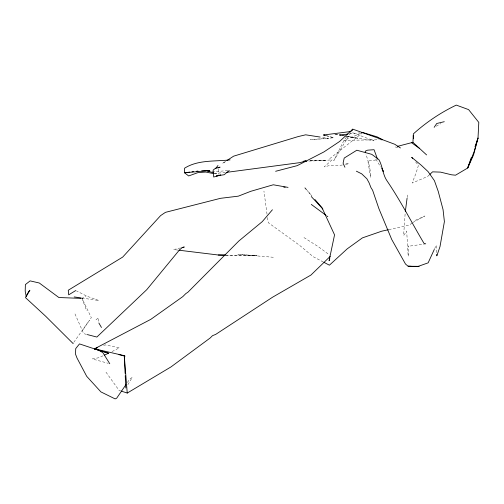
<?xml version="1.0" encoding="UTF-8"?>
<svg xmlns="http://www.w3.org/2000/svg" width="504" height="504" viewBox="0 0 504 504"><rect width="100%" height="100%" fill="white"/><g stroke="black" fill="none" stroke-linecap="round" stroke-linejoin="round"><path stroke-width="0.38" stroke-dasharray="2.52 1.89" d="M405.109 214.005L403.609 235.614L406.684 231.059L408.196 256.41L408.234 245.87L407.906 246.336L424.954 243.961M407.175 197.53L407.597 194.563M434.624 248.705L436.25 245.177L436.666 252.806M350.752 132.52L333.78 160.732L343.986 140.351L347.684 135.639M127.858 384.665L132.325 377.345L129.742 379.103L127.128 382.92M83.11 329.622L91.306 317.64L82.013 298.412L86.115 295.974M73.792 342.323L89.359 320.342M429.301 174.919L427.669 176.457L412.178 183.04L416.153 172.803L418.459 165.281L415.561 161.872M96.018 319.876L98.494 317.665L98.847 322.976M105.998 372.179L119.076 390.386L120.557 390.877M412.102 222.863L409.594 225.004L388.452 229.698M362.861 132.546L329.622 158.735M225.729 161.368L222.321 163.353L226.605 161.293M436.18 126.214L440.906 123.581M412.776 222.503L424.891 215.996L414.565 220.651M102.999 355.793L98.822 357.739L92.188 358.93L108.303 363.327M112.058 351.565L119.511 347.785L105.178 344.894L103.043 345.675M360.681 133.447L343.986 140.351L379.418 139.766M180.463 247.918L173.615 249.562L178.233 250.123M342.392 164.953L339.45 165.488L331.034 165.154L324.229 166.9L332.067 159.806L320.191 160.763L310.092 160.43M345.341 164.424L349.02 163.756L345.542 163.082M375.921 159.97L367.876 161.053L370.572 177.37C370.805 169.312 368.311 161.608 365.917 154.079M349.562 133.925L359.73 132.867M214.118 173.489L225.874 172.418M308.851 161.053L326.283 160.474L308.536 160.36M227.726 170.591L215.428 171.612L211.674 171.266M326.605 135.771L333.875 137.775L310.288 139.639L328.57 138.48L320.916 137.189M273.338 257.273L237.901 254.337L256.983 255.717L226.132 255.169M226.012 255.15L256.983 255.717M81.913 298.047L98.904 300.51L86.99 296.239L76.406 290.871M342.468 135.5L345.549 136.023M346.317 136.149L374.037 140.837L351.256 132.187M335.381 134.385L339.198 135.059M339.961 135.192L343.778 135.872M346.834 136.408L357.525 138.298L344.654 135.935M334.807 134.133L338.594 134.826M341.624 135.381L343.898 135.797M395.325 146.985L399.722 147.823M86.6 334.398L83.67 333.642L74.63 313.079M325.83 135.589L333.875 137.775M214.395 173.118L218.012 174.252M323.341 262.017L313.23 256.731L299.445 245.221L268.248 222.667L267.473 217.293M303.962 237.567L318.862 247.054L329.471 254.967M326.762 215.876L328.003 216.796L327.14 215.498M306.942 190.228L308.448 191.974M310.458 194.305L311.963 196.056M375.896 159.157L380.627 166.969M82.013 298.412L86.682 310.848M267.032 214.219L263.938 191.079M218.314 169.13L218.768 174.271"/><path stroke-width="0.76" d="M426.598 154.923L412.927 142.323L413.381 133.869C426.189 122.302 440.723 112.531 456.296 105.097L468.607 109.614L478.8 122.403L478.012 138.02L473.571 154.879L467.693 168.008L455.54 175.197L451.641 174.812L440.534 172.122L432.552 171.851L429.843 174.409M405.317 211.705L407.068 198.267M329.792 258.647L329.099 260.707L334.555 234.864L321.993 207.711L314.969 199.553M471.215 157.771L467.693 168.008L474.138 151.654L478.012 138.02L474.995 146.796M434.303 249.411L428.142 262.836L417.526 266.61L408.152 266.257L405.512 264.058L391.702 239.425L378.907 208.662L372.62 190.266L370.957 187.614L369.092 182.845L366.918 178.826L361.727 173.861L356.378 171.184M351.962 130.511L352.775 129.163L382.567 139.715L394.808 144.289L400.453 147.962M434.158 127.348L436.722 123.505L444.276 121.697M125.824 384.829L116.676 398.191L115.133 398.903L100.907 391.898L86.707 376.324L77.03 358.067L75.512 354.136L75.732 348.585L79.493 343.904L98.752 350.305L102.835 352.598L109.765 363.731M215.718 168.512L217.993 165.457M350.923 131.519L352.775 129.163L339.601 141.479L323.965 151.899L297.19 165.659L275.631 171.284M272.412 209.771L262.244 221.653L238.839 241L187.86 292.263L185.812 293.605L182.826 296.604L150.822 319.341L94.494 348.825L108.618 353.285L94.5 348.806L97.348 347.76M101.455 327.474L98.847 322.976M330.202 256.385L310.955 275.039L272.62 297.177L215.699 334.398L212.518 335.664L210.212 337.964L171.026 366.893L127.254 393.051L121.3 391.117M229.263 170.465L224.217 174.705L216.626 175.921M226.932 160.518L233.636 156.158L298.154 136.584L305.638 134.814L320.153 137.056M75.745 290.537L68.683 294.846L68.26 290.228L122.705 257.078L160.625 215.592L165.438 212.354L220.506 198.318L238.323 196.157L250.765 191.312L273.281 184.779L288.049 187.393M104.397 355.144L108.574 353.191M218.012 167.989L220.078 167.139L215.548 168.235L213.129 170.113L213.715 177.03L220.771 174.995L216.562 175.896M397.58 146.336L412.927 142.323M181.982 247.552L184.269 247.004L181.976 247.785L179.329 250.091L146.746 289.687L96.862 337.05L87.337 334.587M388.452 229.698L381.66 231.21L362.408 237.882L347.218 248.85L329.414 265.192L324.015 262.37M230.07 159.888C214.849 161.589 198.053 159.667 184.546 168.216L184.552 172.765L188.641 175.953L198.066 172.582L205.764 172.047L213.337 173.559M303.477 161.236L305.764 160.87L300.384 162.565L226.655 172.349M323.637 134.99L325.118 135.381L323.637 134.99L349.782 131.632M186.045 172.576L184.552 172.765L209.784 170.528L201.669 170.856M187.538 172.387L189.769 172.103M192.005 171.826L193.498 171.637M196.478 171.259L197.971 171.07M347.999 134.089L339.387 134.977L340.931 135.242M361.299 132.703L362.861 132.546L376.992 136.817L382.567 139.715L380.993 139.74M304.007 161.45L306.873 161.23M419.095 266.345L408.152 266.257L411.277 266.282M179.002 250.217L218.27 255.005L225.238 255.131M218.27 255.005L225.345 255.15M81.232 298.387L58.861 297.517L39.281 282.99L30.12 280.886L25.389 284.577L25.2 291.098L26.183 296.434L29.887 290.228L28.734 291.495L25.49 297.618L45.713 316.279L73.219 343.665M283.721 187.135L285.163 187.223M209.425 171.064L207.176 170.856L213.677 172.891M74.195 296.925L81.144 297.933M127.241 393.063L124.261 355.666L94.5 348.806L98.324 349.719M118.969 354.652L125.08 356.114M425.729 243.854L424.003 243.369C411.623 222.56 400.661 200.882 387.022 180.867C382.694 174.674 382.687 166.238 378.844 159.579L371.769 154.344L356.819 150.23L344.201 158.067L343.092 163.22L344.925 167.227M411.415 142.601L419.643 148.497M311.289 204.416L326.145 215.416M311.27 196.535L322.856 209.009M304.939 187.898L306.445 189.643M308.952 192.559L309.954 193.725M412.656 158.464L411.686 157.324L421.243 165.218L428.066 171.593L434.429 180.69L438.234 191.4L443.06 209.626L444.396 221.621L440.005 246.607L436.829 255.862L436.748 254.331M382.208 169.577L383.386 171.53L381.761 168.109M377.502 159.125L374.062 149.713L367.592 150.16L365.154 151.219L365.539 152.649M413.211 135.664L413.57 138.487M124.261 355.666L125.118 373.37M125.231 375.675L125.83 387.992"/></g></svg>
